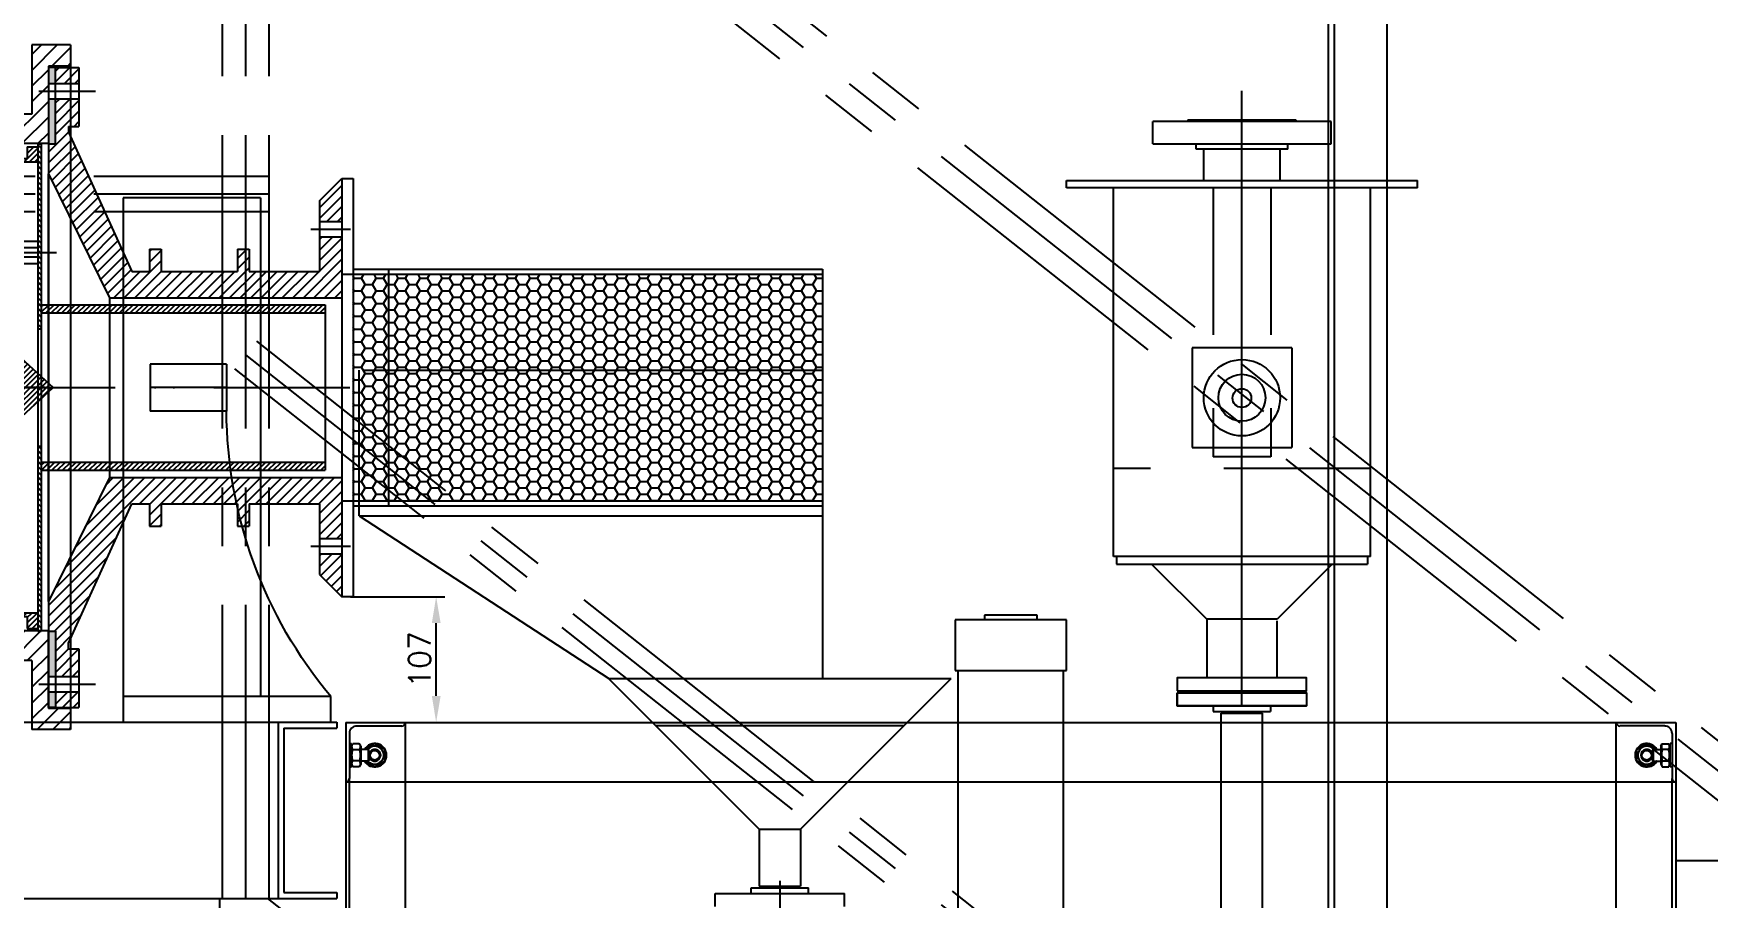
# Model space of a CAD drawing. Extents: x -24065 to -11187, y -102841 to -92978.
# Drawn here: x -14768 to -13341, y -95405 to -94668 of the extents above; entities that cross this region are included whole.
import ezdxf

# ---------------------------------------------------------------- set-up
doc = ezdxf.new("R2010")
doc.units = 0
doc.header["$LTSCALE"] = 200
doc.header["$MEASUREMENT"] = 0
doc.header["$PDMODE"] = 35
doc.header["$PDSIZE"] = 5
for name, pattern in [('CENTER', [2, 1.25, -0.25, 0.25, -0.25]), ('DASHDOT', [1, 0.5, -0.25, 0, -0.25]), ('HIDDEN', [0.375, 0.25, -0.125])]:
    doc.linetypes.add(name, pattern=pattern)
for name, color, linetype in [('CENTRO', 1, 'DASHDOT'), ('DIM', 1, 'Continuous'), ('M3', 3, 'Continuous'), ('M4', 4, 'Continuous'), ('M5', 5, 'Continuous'), ('MC1', 8, 'CENTER'), ('MT1', 7, 'HIDDEN')]:
    doc.layers.add(name, color=color, linetype=linetype)
doc.styles.add('R120', font='simplex.shx')
doc.dimstyles.new('MIN-1-7.5', dxfattribs={"dimscale": 7.5, "dimtxt": 2.5, "dimasz": 3, "dimexe": 1, "dimexo": 1, "dimtad": 1, "dimdec": 0, "dimtxsty": 'R120', "dimcen": 0, "dimclrd": 1, "dimclre": 1, "dimclrt": 3, "dimazin": 3, "dimtfac": 1, "dimtdec": 0, "dimtmove": 2, "dimatfit": 1, "dimfxl": 1.25, "dimarcsym": 1})
pattern_1 = [(45, (32.9668, 1001.7614), (-2.24506403, 2.24506403), [])]

# ---------------------------------------------------------------- blocks, each defined once
blk = doc.blocks.new('iss')
at = {"layer": 'DIM'}
for p, q in [((3911, -18377.9), (3782.6, -18249.5)), ((3782.6, -18249.5), (4074.4, -18249.5)), ((3946, -18377.9), (4074.4, -18249.5)), ((3822.6, -18289.5), (4034.4, -18289.5)), ((3911, -18377.9), (3946, -18377.9)), ((3928.5, -18421.8), (3928.5, -18913.6))]:
    blk.add_line(p, q, dxfattribs=at)
at = {"layer": 'M3'}
for p, q in [((4077.8, -18199.7), (4077.8, -18242.7)), ((4172.8, -18199.7), (4077.8, -18199.7)), ((4147.8, -18195.7), (4102.8, -18195.7)), ((4102.8, -18195.7), (4102.8, -18199.7)), ((4147.8, -18199.7), (4147.8, -18195.7)), ((4172.8, -18242.7), (4172.8, -18199.7)), ((4077.8, -18242.7), (4172.8, -18242.7)), ((4080.3, -18242.7), (4080.3, -18504.7)), ((4170.3, -18504.7), (4170.3, -18242.7)), ((4267.2, -18261.8), (4377.2, -18261.8)), ((4267.2, -18261.8), (4267.2, -18272.9)), ((4297.7, -18260.2), (4346.7, -18260.2)), ((4297.7, -18260.2), (4297.7, -18261.8)), ((4346.7, -18260.2), (4346.7, -18261.8)), ((4377.2, -18261.8), (4377.2, -18272.9)), ((4267.2, -18272.9), (4377.2, -18272.9)), ((4297.7, -18272.9), (4297.7, -18277.7)), ((4297.7, -18277.7), (4346.7, -18277.7)), ((4304.7, -18279.2), (4339.7, -18279.2)), ((4304.7, -18566.9), (4304.7, -18279.2)), ((4305.5, -18279.2), (4305.5, -18277.7)), ((4338.9, -18279.2), (4338.9, -18277.7)), ((4339.7, -18566.9), (4339.7, -18279.2)), ((4346.7, -18272.9), (4346.7, -18277.7)), ((3558.5, -18286.9), (4692.1, -18286.9)), ((3558.5, -18286.9), (3558.5, -18337.7)), ((3561.7, -18296.4), (3561.7, -18334.6)), ((3568, -18290), (3606.2, -18290)), ((3609.3, -18286.9), (3609.3, -18286.7)), ((3609.3, -18286.9), (3609.3, -18287)), ((3609.3, -18286.9), (3609.3, -18566.9)), ((4641.3, -18286.9), (4641.3, -18286.7)), ((4641.3, -18566.9), (4641.3, -18286.7)), ((4641.3, -18286.9), (4641.3, -18287)), ((4682.6, -18290), (4644.4, -18290)), ((4689, -18296.4), (4689, -18334.6)), ((4692.1, -18286.9), (4692.1, -18337.7)), ((3561.7, -18304.9), (3563.4, -18304.9)), ((3563.4, -18324.9), (3563.4, -18304.9)), ((3563.4, -18307.2), (3564.6, -18305.1)), ((3570.1, -18305.1), (3564.6, -18305.1)), ((3564.6, -18310), (3570.1, -18310)), ((3571.4, -18307.2), (3570.1, -18305.1)), ((3571.4, -18307.2), (3571.4, -18322.5)), ((3577.7, -18309.9), (3571.4, -18309.9)), ((3577.7, -18309.9), (3577.7, -18319.9)), ((3578.6, -18310.8), (3577.7, -18309.9)), ((3578.6, -18310.8), (3578.6, -18319)), ((4672, -18310.8), (4672.9, -18309.9)), ((4672, -18310.8), (4672, -18319)), ((4672.9, -18309.9), (4672.9, -18319.9)), ((4672.9, -18309.9), (4679.3, -18309.9)), ((4679.3, -18307.2), (4680.5, -18305.1)), ((4679.3, -18307.2), (4679.3, -18322.5)), ((4680.5, -18305.1), (4686, -18305.1)), ((4686, -18310), (4680.5, -18310)), ((4687.3, -18307.2), (4686, -18305.1)), ((4687.3, -18324.9), (4687.3, -18304.9)), ((4689, -18304.9), (4687.3, -18304.9)), ((3561.7, -18324.9), (3563.4, -18324.9)), ((3563.4, -18322.5), (3564.6, -18324.7)), ((3570.1, -18319.7), (3564.6, -18319.7)), ((3570.1, -18324.7), (3564.6, -18324.7)), ((3571.4, -18322.5), (3570.1, -18324.7)), ((3577.7, -18319.9), (3571.4, -18319.9)), ((3578.6, -18319), (3577.7, -18319.9)), ((4672, -18319), (4672.9, -18319.9)), ((4672.9, -18319.9), (4679.3, -18319.9)), ((4679.3, -18322.5), (4680.5, -18324.7)), ((4680.5, -18319.7), (4686, -18319.7)), ((4680.5, -18324.7), (4686, -18324.7)), ((4687.3, -18322.5), (4686, -18324.7)), ((4689, -18324.9), (4687.3, -18324.9)), ((3558.5, -18337.7), (3558.6, -18337.7)), ((3558.5, -18337.7), (3558.5, -18516.1)), ((4692.1, -18337.7), (3558.5, -18337.7)), ((3561.7, -18519.1), (3561.7, -18334.6)), ((4689, -18519.1), (4689, -18334.6)), ((4692.1, -18337.7), (4692, -18337.7)), ((4692.1, -18337.7), (4692.1, -18516.1)), ((3911, -18377.9), (3911, -18426.3)), ((3946, -18377.9), (3946, -18426.3)), ((5092.1, -18404.9), (4692.1, -18404.9)), ((3904, -18427.8), (3953, -18427.8)), ((3904, -18432.6), (3904, -18427.8)), ((3911, -18426.3), (3946, -18426.3)), ((3911.8, -18426.3), (3911.8, -18427.8)), ((3945.2, -18426.3), (3945.2, -18427.8)), ((3953, -18432.6), (3953, -18427.8)), ((3873.5, -18432.6), (3983.5, -18432.6)), ((3873.5, -18443.7), (3873.5, -18432.6)), ((3983.5, -18443.7), (3983.5, -18432.6))]:
    blk.add_line(p, q, dxfattribs=at)
for centre in [(3583.3, -18314.9), (4667.3, -18314.9)]:
    blk.add_circle(centre, 4.08, dxfattribs=at)
for centre, radius, start, end in [((3568, -18296.4), 6.35, 90, 180), ((3606.2, -18287), 3.05, 270, 0), ((4644.4, -18287), 3.05, 180, 270), ((4682.6, -18296.4), 6.35, 0, 90), ((3583.3, -18314.9), 10, 210, 150), ((3583.3, -18314.9), 7.65, 220.8132, 139.1868), ((3583.3, -18314.9), 5, 199.9484, 160.0516), ((4667.3, -18314.9), 10, 30, 330), ((4667.3, -18314.9), 7.65, 40.8132, 319.1868), ((4667.3, -18314.9), 5, 19.9484, 340.0516), ((3558.6, -18334.6), 3.05, 304.6476, 0), ((4692, -18334.6), 3.05, 180, 235.3524)]:
    blk.add_arc(centre, radius, start, end, dxfattribs=at)
for points, weights in [([(3564.6, -18310), (3563.2, -18307.6), (3564.6, -18305.1)], [1, 1.15804961504, 1]), ([(3564.6, -18319.7), (3563.2, -18314.9), (3564.6, -18310)], [1, 1.1481454356, 1]), ([(3570.1, -18305.1), (3571.5, -18307.6), (3570.1, -18310)], [1, 1.15804961504, 1]), ([(3570.1, -18310), (3571.5, -18314.9), (3570.1, -18319.7)], [1, 1.1481454356, 1]), ([(3583.3, -18305.1), (3579.1, -18307.5), (3575.1, -18309.9)], [1, 1.15312866425, 1.00953546924]), ([(3591.9, -18310), (3587.6, -18307.6), (3583.3, -18305.1)], [1, 1.15804961504, 1]), ([(3591.9, -18319.7), (3591.9, -18314.9), (3591.9, -18310)], [1, 1.1481454356, 1]), ([(4658.8, -18310), (4663, -18307.6), (4667.3, -18305.1)], [1, 1.15804961504, 1]), ([(4658.8, -18319.7), (4658.8, -18314.9), (4658.8, -18310)], [1, 1.1481454356, 1]), ([(4667.3, -18305.1), (4671.5, -18307.5), (4675.5, -18309.9)], [1, 1.15312866425, 1.00953546924]), ([(4680.5, -18305.1), (4679.1, -18307.6), (4680.5, -18310)], [1, 1.15804961504, 1]), ([(4680.5, -18310), (4679.1, -18314.9), (4680.5, -18319.7)], [1, 1.1481454356, 1]), ([(4686, -18310), (4687.4, -18307.6), (4686, -18305.1)], [1, 1.15804961504, 1]), ([(4686, -18319.7), (4687.4, -18314.9), (4686, -18310)], [1, 1.1481454356, 1]), ([(3564.6, -18324.7), (3563.2, -18322.2), (3564.6, -18319.7)], [1, 1.15804961504, 1]), ([(3570.1, -18319.7), (3571.5, -18322.2), (3570.1, -18324.7)], [1, 1.15804961504, 1]), ([(3575.1, -18319.9), (3579.1, -18322.3), (3583.3, -18324.7)], [1.00953546924, 1.15312866425, 1]), ([(3583.3, -18324.7), (3587.6, -18322.2), (3591.9, -18319.7)], [1, 1.15804961504, 1]), ([(4667.3, -18324.7), (4663, -18322.2), (4658.8, -18319.7)], [1, 1.15804961504, 1]), ([(4675.5, -18319.9), (4671.5, -18322.3), (4667.3, -18324.7)], [1.00953546924, 1.15312866425, 1]), ([(4680.5, -18319.7), (4679.1, -18322.2), (4680.5, -18324.7)], [1, 1.15804961504, 1]), ([(4686, -18324.7), (4687.4, -18322.2), (4686, -18319.7)], [1, 1.15804961504, 1])]:
    blk.add_rational_spline(points, weights, degree=2, dxfattribs=at)
for points in [[(3560.3, -18337.1), (3560.2, -18337.2), (3560.1, -18337.3), (3559.9, -18337.4), (3559.7, -18337.5), (3559.2, -18337.6), (3558.9, -18337.7), (3558.7, -18337.7), (3558.6, -18337.7), (3558.6, -18337.7)], [(4690.3, -18337.1), (4690.4, -18337.2), (4690.5, -18337.3), (4690.8, -18337.4), (4690.9, -18337.5), (4691.4, -18337.6), (4691.7, -18337.7), (4691.9, -18337.7), (4692, -18337.7), (4692, -18337.7)]]:
    blk.add_open_spline(points, degree=3, knots=[0.3099686, 0.3099686, 0.3099686, 0.3099686, 0.3564359, 0.3564359, 0.4328747, 0.4328747, 0.6114108, 0.6114108, 0.6677907, 0.6677907, 0.6677907, 0.6677907], dxfattribs=at)
blk = doc.blocks.new('HDFJHD')
at = {"layer": 'DIM', "true_color": 0x939598}
h = blk.add_hatch(dxfattribs=at)
h.set_pattern_fill('ANSI31', color=252)
h.set_pattern_definition([(45, (0, -1763.7995), (-2.24506403, 2.24506403), [])])
h.paths.add_polyline_path([(636477.3, -46212.6), (636483.7, -46212.6), (636483.7, -46037.4), (636477.3, -46037.4)])
h.paths.add_polyline_path([(636483.7, -46225.6), (636477.4, -46225.6), (636477.4, -46239.9), (636483.7, -46239.9)])
h.paths.add_polyline_path([(636477.4, -45707.6), (636483.7, -45707.6), (636483.7, -45692.9), (636477.4, -45692.9)])
h.paths.add_polyline_path([(636483.7, -45720.6), (636477.4, -45720.6), (636477.4, -45895.7), (636483.7, -45895.7)])
h = blk.add_hatch(dxfattribs=at)
h.set_pattern_fill('ANSI31', color=252, angle=90)
h.set_pattern_definition([(135, (0, -1763.7995), (-2.24506403, -2.24506403), [])])
h.paths.add_polyline_path([(636883.7, -45749.9), (636705.7, -45749), (636705.7, -45758.9), (636883.7, -45758.9)])
h.paths.add_polyline_path([(636705.7, -45749), (636483.7, -45747.9), (636483.7, -45758.9), (636705.7, -45758.9)])
h.paths.add_polyline_path([(636705.7, -46173.9), (636483.7, -46173.9), (636483.7, -46184.9), (636705.7, -46183.8)])
h.paths.add_polyline_path([(636883.7, -46173.9), (636705.7, -46173.9), (636705.7, -46183.8), (636883.7, -46182.8)])
h = blk.add_hatch(dxfattribs=at)
h.set_pattern_fill('ANGLE', color=252)
h.set_pattern_definition([(0, (0, -1763.7995), (0, 6.985), [5.08, -1.905]), (90, (0, -1763.7995), (-6.985, 4e-16), [5.08, -1.905])])
h.paths.add_polyline_path([(636705.7, -45758.9), (636483.7, -45758.9), (636483.7, -45768.9), (636705.7, -45768.9)])
h.paths.add_polyline_path([(636883.7, -45758.9), (636705.7, -45758.9), (636705.7, -45768.9), (636883.7, -45768.9)])
h.paths.add_polyline_path([(636705.7, -46163.9), (636483.7, -46163.9), (636483.7, -46173.9), (636705.7, -46173.9)])
h.paths.add_polyline_path([(636883.7, -46163.9), (636705.7, -46163.9), (636705.7, -46173.9), (636883.7, -46173.9)])
h = blk.add_hatch(dxfattribs=at)
h.set_pattern_fill('ANGLE', color=252)
h.set_pattern_definition([(0, (4108.423, -14106.116), (0, 6.985), [5.08, -1.905]), (90, (4108.423, -14106.116), (-6.985, 4e-16), [5.08, -1.905])])
h.paths.add_polyline_path([(636457.1, -45895.7), (636227.4, -45895.7), (636227.4, -45908.4), (636457.6, -45908.4)])
h.paths.add_polyline_path([(636483.7, -45895.7), (636457.1, -45895.7), (636457.6, -45908.4), (636483.7, -45908.4)])
h.paths.add_polyline_path([(636457.5, -46024.7), (636227.4, -46024.3), (636227.4, -46037), (636458.2, -46037.4)])
h.paths.add_polyline_path([(636483.7, -46024.7), (636457.9, -46024.7), (636458.4, -46037.4), (636483.7, -46037.4)])
at = {"layer": 'M3'}
h = blk.add_hatch(color=256, dxfattribs=at)
h.dxf.hatch_style = 1
h.paths.add_polyline_path([(636477.4, -45891.7), (636473.4, -45895.7), (636477.4, -45895.7)])
h = blk.add_hatch(color=256, dxfattribs=at)
h.dxf.hatch_style = 1
h.paths.add_polyline_path([(636477.4, -46041.4), (636473.4, -46037.4), (636477.4, -46037.4)])
at = {"layer": 'CENTRO'}
for p, q in [((636452.6, -45714.1), (636508.4, -45714.1)), ((636921.1, -45966.4), (636201.2, -45966.4)), ((636452.6, -46219.1), (636508.4, -46219.1))]:
    blk.add_line(p, q, dxfattribs=at)
at = {"layer": 'M3'}
for p, q in [((636477.4, -45692.9), (636477.4, -45895.7)), ((636477.4, -45692.9), (636483.7, -45692.9)), ((636483.7, -45692.9), (636483.7, -46239.9)), ((636477.4, -45707.6), (636483.7, -45707.6)), ((636477.4, -45720.6), (636483.7, -45720.6)), ((636483.7, -45747.9), (636883.7, -45749.9)), ((636883.7, -45749.9), (636883.7, -46182.8)), ((636873.7, -45758.9), (636483.7, -45758.9)), ((636883.7, -45758.9), (636873.7, -45758.9)), ((636873.7, -45768.9), (636483.7, -45768.9)), ((636883.7, -45768.9), (636873.7, -45768.9)), ((636473.4, -45895.7), (636477.4, -45891.7)), ((636477.4, -45895.7), (636227.4, -45895.7)), ((636227.4, -46037), (636227.4, -45895.7)), ((636483.7, -45908.4), (636227.4, -45908.4)), ((636477.4, -45895.7), (636483.7, -45895.7)), ((636483.7, -46024.7), (636227.4, -46024.3)), ((636483.7, -46037.4), (636227.4, -46037)), ((636473.4, -46037.4), (636477.4, -46041.4)), ((636477.4, -46037.4), (636477.4, -46239.9)), ((636477.4, -46041.4), (636477.4, -46037.4)), ((636873.7, -46163.9), (636483.7, -46163.9)), ((636883.7, -46163.9), (636873.7, -46163.9)), ((636873.7, -46173.9), (636483.7, -46173.9)), ((636883.7, -46173.9), (636873.7, -46173.9)), ((636883.7, -46182.8), (636483.7, -46184.9)), ((636483.7, -46184.9), (636483.7, -46239.9)), ((636477.4, -46212.6), (636483.7, -46212.6)), ((636477.4, -46225.6), (636483.7, -46225.6)), ((636483.7, -46239.9), (636477.4, -46239.9))]:
    blk.add_line(p, q, dxfattribs=at)
blk = doc.blocks.new('GDDFGDGF')
at = {"layer": 'DIM', "true_color": 0x939598}
h = blk.add_hatch(dxfattribs=at)
h.set_pattern_fill('ANSI31', color=252, scale=3)
h.set_pattern_definition([(45, (4133.973, -19773.006), (-6.73519209, 6.73519209), [])])
h.paths.add_polyline_path([(636883.7, -51215.6), (636873.7, -51215.6), (636705.7, -51216.8), (636705.7, -51231.6), (636909.7, -51231.6), (636909.7, -51290.6), (636942.7, -51290.6), (636942.7, -51272.6), (636923.7, -51272.6), (636923.7, -51206.6), (636883.7, -51206.6)])
h.paths.add_polyline_path([(636883.7, -50782.7), (636883.7, -50791.6), (636923.7, -50791.6), (636923.7, -50725.6), (636942.7, -50725.6), (636942.7, -50707.6), (636909.7, -50707.6), (636909.7, -50766.6), (636705.7, -50766.6), (636705.7, -50781.5), (636873.7, -50782.6)])
h.paths.add_polyline_path([(636506.7, -50753.3), (636483.7, -50753.3), (636483.7, -50780.6), (636705.7, -50781.5), (636705.7, -50766.6), (636506.7, -50766.6)])
h.paths.add_polyline_path([(636483.7, -50740.3), (636506.7, -50740.3), (636506.7, -50725.6), (636483.7, -50725.6)])
h.paths.add_polyline_path([(636483.7, -51245.3), (636506.7, -51245.3), (636506.7, -51231.6), (636705.7, -51231.6), (636705.7, -51216.8), (636483.7, -51217.6)])
h.paths.add_polyline_path([(636506.7, -51258.3), (636483.7, -51258.3), (636483.7, -51272.6), (636506.7, -51272.6)])
at = {"layer": 'CENTRO'}
for p, q in [((636463.4, -50746.8), (636519.2, -50746.8)), ((636463.4, -51251.8), (636519.2, -51251.8))]:
    blk.add_line(p, q, dxfattribs=at)
at = {"layer": 'M3'}
for p, q in [((636942.7, -50707.6), (636909.7, -50707.6)), ((636909.7, -50707.6), (636909.7, -50766.6)), ((636942.7, -50707.6), (636942.7, -51290.6)), ((636506.7, -50725.6), (636483.7, -50725.6)), ((636483.7, -50725.6), (636483.7, -51272.6)), ((636506.7, -50725.6), (636506.7, -50766.6)), ((636923.7, -50725.6), (636923.7, -51272.6)), ((636942.7, -50725.6), (636923.7, -50725.6)), ((636483.7, -50740.3), (636506.7, -50740.3)), ((636483.7, -50753.3), (636506.7, -50753.3)), ((636909.7, -50766.6), (636506.7, -50766.6)), ((636483.7, -50780.6), (636883.7, -50782.7)), ((636883.7, -50782.7), (636883.7, -51215.6)), ((636923.7, -50791.6), (636883.7, -50791.6)), ((636883.7, -51215.6), (636483.7, -51217.6)), ((636483.7, -51217.6), (636483.7, -51272.6)), ((636923.7, -51206.6), (636883.7, -51206.6)), ((636909.7, -51231.6), (636506.7, -51231.6)), ((636506.7, -51231.6), (636506.7, -51272.6)), ((636909.7, -51231.6), (636909.7, -51290.6)), ((636483.7, -51245.3), (636506.7, -51245.3)), ((636483.7, -51258.3), (636506.7, -51258.3)), ((636483.7, -51272.6), (636506.7, -51272.6)), ((636942.7, -51272.6), (636923.7, -51272.6)), ((636942.7, -51290.6), (636909.7, -51290.6))]:
    blk.add_line(p, q, dxfattribs=at)
blk = doc.blocks.new('gfd')
at = {"layer": 'DIM', "true_color": 0x939598}
h = blk.add_hatch(dxfattribs=at)
h.set_pattern_fill('ANSI31', color=252, scale=2)
h.set_pattern_definition([(45, (0, 0), (-4.49012806, 4.49012806), [])])
h.paths.add_polyline_path([(632521.9, -32933), (632501.9, -32933), (632501.9, -32946.5), (632521.9, -32946.5)])
h.paths.add_polyline_path([(632512.9, -32988), (632512.9, -32983), (632521.9, -32983), (632521.9, -32959.5), (632501.9, -32959.5), (632501.9, -32998), (632495.9, -32998), (632495.9, -33023.5), (632547.9, -33129), (632745.9, -33129), (632745.9, -33077), (632726.9, -33077), (632726.9, -33106.5), (632666.9, -33106.5), (632666.9, -33087.5), (632656.9, -33087.5), (632656.9, -33106.5), (632591.9, -33106.5), (632591.9, -33087.5), (632581.9, -33087.5), (632581.9, -33106.5), (632566.9, -33106.5)])
h.paths.add_polyline_path([(632745.9, -33027.5), (632726.9, -33046.5), (632726.9, -33064), (632745.9, -33064)], flags=17)
h.paths.add_polyline_path([(632745.9, -33347), (632726.9, -33347), (632726.9, -33364.5), (632745.9, -33383.5)], flags=17)
h.paths.add_polyline_path([(632745.9, -33282), (632547.9, -33282), (632495.9, -33387.5), (632495.9, -33413), (632501.9, -33413), (632501.9, -33451.5), (632521.9, -33451.5), (632521.9, -33428), (632512.9, -33428), (632512.9, -33423), (632566.9, -33304.5), (632581.9, -33304.5), (632581.9, -33323.5), (632591.9, -33323.5), (632591.9, -33304.5), (632656.9, -33304.5), (632656.9, -33323.5), (632666.9, -33323.5), (632666.9, -33304.5), (632726.9, -33304.5), (632726.9, -33334), (632745.9, -33334)])
h.paths.add_polyline_path([(632521.9, -33464.5), (632501.9, -33464.5), (632501.9, -33478), (632521.9, -33478)])
h = blk.add_hatch(dxfattribs=at)
h.set_pattern_fill('ANGLE', color=252, scale=0.5)
h.set_pattern_definition([(0, (0, 0), (0, 3.4925), [2.54, -0.9525]), (90, (0, 0), (-3.4925, 2e-16), [2.54, -0.9525])])
h.paths.add_polyline_path([(632501.9, -32933), (632495.9, -32933), (632495.9, -32946.5), (632501.9, -32946.5)])
h.paths.add_polyline_path([(632501.9, -32959.5), (632495.9, -32959.5), (632495.9, -32998), (632501.9, -32998)])
h.paths.add_polyline_path([(632501.9, -33413), (632495.9, -33413), (632495.9, -33451.5), (632501.9, -33451.5)])
h.paths.add_polyline_path([(632501.9, -33464.5), (632495.9, -33464.5), (632495.9, -33478), (632501.9, -33478)])
at = {"layer": 'CENTRO'}
for p, q in [((632487.7, -32953), (632536, -32953)), ((632719.5, -33070.5), (632753.3, -33070.5)), ((632452.6, -33205.5), (632789.1, -33205.5)), ((632719.5, -33340.5), (632753.3, -33340.5)), ((632487.7, -33458), (632536, -33458))]:
    blk.add_line(p, q, dxfattribs=at)
at = {"layer": 'DIM'}
for points in [[(632495.9, -32998), (632501.9, -32998), (632501.9, -32933), (632495.9, -32933)], [(632495.9, -33413), (632501.9, -33413), (632501.9, -33478), (632495.9, -33478)]]:
    blk.add_lwpolyline(points, close=True, dxfattribs=at)
at = {"layer": 'M3'}
for p, q in [((632495.9, -32946.5), (632521.9, -32946.5)), ((632501.9, -32933), (632521.9, -32933)), ((632501.9, -32998), (632501.9, -32933)), ((632521.9, -32933), (632521.9, -32983)), ((632495.9, -32959.5), (632521.9, -32959.5)), ((632512.9, -32983), (632521.9, -32983)), ((632512.9, -32983), (632512.9, -32988)), ((632512.9, -32988), (632566.9, -33106.5)), ((632495.9, -32998), (632501.9, -32998)), ((632495.9, -32998), (632495.9, -33023.5)), ((632495.9, -33023.5), (632547.9, -33129)), ((632495.9, -33387.5), (632495.9, -33023.5)), ((632726.9, -33046.5), (632745.9, -33027.5)), ((632745.9, -33027.5), (632745.9, -33383.5)), ((632726.9, -33046.5), (632726.9, -33106.5)), ((632726.9, -33064), (632745.9, -33064)), ((632581.9, -33087.5), (632591.9, -33087.5)), ((632581.9, -33087.5), (632581.9, -33106.5)), ((632591.9, -33087.5), (632591.9, -33106.5)), ((632656.9, -33087.5), (632666.9, -33087.5)), ((632656.9, -33087.5), (632656.9, -33106.5)), ((632666.9, -33087.5), (632666.9, -33106.5)), ((632726.9, -33077), (632745.9, -33077)), ((632566.9, -33106.5), (632581.9, -33106.5)), ((632591.9, -33106.5), (632656.9, -33106.5)), ((632666.9, -33106.5), (632726.9, -33106.5)), ((632547.9, -33129), (632547.9, -33282)), ((632547.9, -33129), (632745.9, -33129)), ((632547.9, -33282), (632495.9, -33387.5)), ((632547.9, -33282), (632745.9, -33282)), ((632512.9, -33423), (632566.9, -33304.5)), ((632566.9, -33304.5), (632581.9, -33304.5)), ((632581.9, -33304.5), (632581.9, -33323.5)), ((632591.9, -33304.5), (632656.9, -33304.5)), ((632591.9, -33304.5), (632591.9, -33323.5)), ((632656.9, -33304.5), (632656.9, -33323.5)), ((632666.9, -33304.5), (632726.9, -33304.5)), ((632666.9, -33304.5), (632666.9, -33323.5)), ((632726.9, -33304.5), (632726.9, -33364.5)), ((632581.9, -33323.5), (632591.9, -33323.5)), ((632656.9, -33323.5), (632666.9, -33323.5)), ((632726.9, -33334), (632745.9, -33334)), ((632726.9, -33347), (632745.9, -33347)), ((632726.9, -33364.5), (632745.9, -33383.5)), ((632495.9, -33387.5), (632495.9, -33413)), ((632495.9, -33413), (632501.9, -33413)), ((632501.9, -33413), (632501.9, -33478)), ((632512.9, -33428), (632512.9, -33423)), ((632512.9, -33428), (632521.9, -33428)), ((632521.9, -33428), (632521.9, -33478)), ((632495.9, -33451.5), (632521.9, -33451.5)), ((632495.9, -33464.5), (632521.9, -33464.5)), ((632501.9, -33478), (632521.9, -33478))]:
    blk.add_line(p, q, dxfattribs=at)
blk = doc.blocks.new('hfh')
at = {"layer": 'DIM'}
blk.add_blockref('gfd', (0, 0), dxfattribs=at)
blk = doc.blocks.new('mancal')
at = {"layer": 'DIM'}
for p, q in [((636857.2, -41844), (636857.2, -42268.4)), ((636857.2, -41844), (636974.2, -41844)), ((636974.2, -41844), (636974.2, -42282.9)), ((636886.1, -41985.5), (636886.1, -42025.5)), ((636886.1, -41985.5), (636951.1, -41985.5)), ((636951.1, -41985.5), (636951.1, -42025.5)), ((636886.1, -42005.5), (636951.1, -42005.5)), ((636886.1, -42025.5), (636951.1, -42025.5))]:
    blk.add_line(p, q, dxfattribs=at)
blk.add_lwpolyline([(636797.2, -42268.4), (636974.2, -42268.4), (636974.2, -42290.4), (636797.2, -42290.4)], close=True, dxfattribs=at)
blk.add_arc((636504.9, -42023.7), 381.2, 320.0639, 359.7451, dxfattribs=at)
blk = doc.blocks.new('sdfs')
at = {"layer": 'DIM', "true_color": 0x939598}
h = blk.add_hatch(dxfattribs=at)
h.set_pattern_fill('ANSI31', color=252, angle=90)
h.set_pattern_definition([(135, (32.9668, 1001.7614), (-2.24506403, -2.24506403), [])])
h.paths.add_polyline_path([(640643.3, -29861), (640640.3, -29861), (640640.3, -30056), (640643.3, -30056)])
h.paths.add_polyline_path([(640643.3, -30056), (640640.3, -30056), (640640.3, -30251), (640643.3, -30251)])
h = blk.add_hatch(dxfattribs=at)
h.set_pattern_fill('ANSI31', color=252)
h.set_pattern_definition(pattern_1)
h.paths.add_polyline_path([(640668.3, -29851), (640659.3, -29851), (640659.3, -29861), (640643.3, -29861), (640643.3, -29864), (640668.3, -29864)])
h = blk.add_hatch(dxfattribs=at)
h.set_pattern_fill('ANSI31', color=252)
h.set_pattern_definition(pattern_1)
h.paths.add_polyline_path([(640643.3, -30021), (640643.3, -30044.6), (640643.3, -30056), (640681.3, -30056)])
h.paths.add_polyline_path([(640681.3, -30056), (640643.3, -30056), (640643.3, -30091)])
h = blk.add_hatch(dxfattribs=at)
h.set_pattern_fill('ANSI31', color=252)
h.set_pattern_definition(pattern_1)
h.paths.add_polyline_path([(640668.3, -30248), (640643.3, -30248), (640643.3, -30251), (640659.3, -30251), (640659.3, -30261), (640668.3, -30261)])
at = {"layer": 'CENTRO'}
for p, q in [((640626.8, -29941), (640684.1, -29941)), ((640601.8, -30056), (640716.6, -30056))]:
    blk.add_line(p, q, dxfattribs=at)
at = {"layer": 'M3'}
for p, q in [((640640.3, -29861), (640659.3, -29861)), ((640640.3, -29861), (640640.3, -30251)), ((640643.3, -29861), (640643.3, -30251)), ((640659.3, -29851), (640659.3, -29861)), ((640659.3, -29851), (640668.3, -29851)), ((640668.3, -29851), (640668.3, -30044)), ((640643.3, -29864), (640643.3, -30044.6)), ((640668.3, -29864), (640643.3, -29864)), ((640668.3, -29931.5), (640643.3, -29931.5)), ((640668.3, -29937), (640643.3, -29937)), ((640668.3, -29945), (640643.3, -29945)), ((640668.3, -29950.5), (640643.3, -29950.5)), ((640643.3, -30021), (640681.3, -30056)), ((640643.3, -30091), (640681.3, -30056)), ((640668.3, -30067.9), (640668.3, -30261)), ((640668.3, -30248), (640643.3, -30248)), ((640640.3, -30251), (640659.3, -30251)), ((640659.3, -30251), (640659.3, -30261)), ((640659.3, -30261), (640668.3, -30261))]:
    blk.add_line(p, q, dxfattribs=at)
blk = doc.blocks.new('fs')
at = {"layer": 'DIM', "true_color": 0x939598}
h = blk.add_hatch(dxfattribs=at)
h.set_pattern_fill('ANSI31', color=252, angle=90)
h.set_pattern_definition([(135, (0, 0), (-2.24506403, -2.24506403), [])])
h.paths.add_polyline_path([(633314, -31799.4), (633311, -31799.4), (633311, -31956.9), (633314, -31956.9)])
h.paths.add_polyline_path([(633314, -32056.9), (633311, -32056.9), (633311, -32214.4), (633314, -32214.4)])
h = blk.add_hatch(dxfattribs=at)
h.set_pattern_fill('ANSI31', color=252)
h.set_pattern_definition([(45, (0, 0), (-2.24506403, 2.24506403), [])])
h.paths.add_polyline_path([(633556, -31936.4), (633314, -31936.4), (633314, -31943.4), (633556, -31943.4)])
h.paths.add_polyline_path([(633556, -32070.4), (633314, -32070.4), (633314, -32077.4), (633556, -32077.4)])
at = {"layer": 'CENTRO'}
blk.add_line((633261, -32006.9), (633606, -32006.9), dxfattribs=at)
at = {"layer": 'M3'}
for p, q in [((633311, -31799.4), (633314, -31799.4)), ((633311, -31799.4), (633311, -32214.4)), ((633314, -31799.4), (633314, -32214.4)), ((633314, -31936.4), (633556, -31936.4)), ((633314, -31943.4), (633556, -31943.4)), ((633556, -31936.4), (633556, -32077.4)), ((633311, -31956.9), (633314, -31956.9)), ((633311, -32056.9), (633314, -32056.9)), ((633314, -32070.4), (633556, -32070.4)), ((633314, -32077.4), (633556, -32077.4)), ((633311, -32214.4), (633314, -32214.4))]:
    blk.add_line(p, q, dxfattribs=at)
blk = doc.blocks.new('jkhj')
at = {"layer": 'DIM'}
h = blk.add_hatch(dxfattribs=at)
h.set_pattern_fill('HONEY', color=256, scale=50)
h.set_pattern_definition([(0, (-8007.265, -339.2753), (9.375, 5.4126588), [6.25, -12.5]), (120, (-8007.265, -339.2753), (-9.375, 5.4126588), [6.25, -12.5]), (60, (-8007.265, -339.2753), (2e-15, 10.8253175), [-12.5, 6.25])])
h.paths.add_polyline_path([(5083.9, -17864.6), (4684.1, -17864.6), (4684.1, -18057.6), (5083.9, -18057.6)])
blk.add_line((4674.2, -18139.1), (4684.1, -18139.1), dxfattribs=at)
at = {"layer": 'M3'}
for p, q in [((4415.2, -17753.6), (4415.2, -18168.6)), ((4674.2, -17783.1), (4684.1, -17783.1)), ((4684.1, -17783.1), (4684.1, -18139.1)), ((4674.2, -17864.6), (5083.9, -17864.6)), ((4684.1, -17860.4), (5083.9, -17860.4)), ((5083.9, -17860.4), (5083.9, -18061.9)), ((4674.2, -18057.6), (5083.9, -18057.6)), ((4684.1, -18061.9), (5083.9, -18061.9)), ((3702.4, -18246.1), (4615, -18246.1)), ((4620, -18246.1), (4620, -18396.1)), ((4620, -18246.1), (4670, -18246.1)), ((4625, -18251.1), (4625, -18391.1)), ((4625, -18251.1), (4670, -18251.1)), ((4670, -18246.1), (4670, -18251.1)), ((3702.4, -18396.1), (4620, -18396.1)), ((4620, -18396.1), (4670, -18396.1)), ((4625, -18391.1), (4670, -18391.1)), ((4670, -18391.1), (4670, -18396.1))]:
    blk.add_line(p, q, dxfattribs=at)
at = {"layer": 'DIM'}
for name, p in [('GDDFGDGF', (-632499.5, 33038.2)), ('HDFJHD', (-632499.5, 28005.2)), ('hfh', (-628071.6, 15244.3)), ('sdfs', (-636253.1, 12094.8)), ('fs', (-628895.8, 14045.8))]:
    blk.add_blockref(name, p, dxfattribs=at)
at = {"layer": 'DIM', "xscale": -1}
blk.add_blockref('mancal', (641462.1, 24044.3), dxfattribs=at)
blk = doc.blocks.new('*D54')
at = {"layer": 'Defpoints', "color": 0, "transparency": 16777216}
for p in [(-14505.4, -95148), (-14425, -95148), (-14498.9, -95255)]:
    blk.add_point(p, dxfattribs=at)
at = {"layer": 'DIM', "color": 1, "lineweight": -2, "transparency": 16777216}
for p, q in [((-14497.9, -95148), (-14417.5, -95148)), ((-14425, -95232.5), (-14425, -95170.5)), ((-14491.4, -95255), (-14417.5, -95255))]:
    blk.add_line(p, q, dxfattribs=at)
at = {"layer": 'DIM', "color": 1, "transparency": 16777216}
for points in [[(-14428.7, -95170.5), (-14421.2, -95170.5), (-14425, -95148)], [(-14428.7, -95232.5), (-14421.2, -95232.5), (-14425, -95255)]]:
    blk.add_solid(points, dxfattribs=at)
at = {"layer": 'DIM', "color": 3, "transparency": 16777216, "insert": (-14439.1, -95201.5), "char_height": 18.75, "attachment_point": 5, "rotation": 90, "style": 'R120'}
blk.add_mtext('107', dxfattribs=at)
blk = doc.blocks.new('hjghj')
at = {"layer": 'M3'}
for p, q in [((2104.8, -17195), (1952.8, -17195)), ((1952.8, -17214), (1952.8, -17195)), ((1982.7, -17193.4), (2074.8, -17193.4)), ((1982.7, -17193.4), (1982.7, -17195)), ((2074.8, -17193.4), (2074.8, -17195)), ((2104.8, -17214), (2104.8, -17195)), ((1952.8, -17214), (2104.8, -17214)), ((1989.8, -17218.4), (1989.8, -17214)), ((2067.8, -17218.4), (2067.8, -17214)), ((2067.8, -17218.4), (1989.8, -17218.4)), ((1996.3, -17245), (1996.3, -17218.4)), ((2061.3, -17245), (2061.3, -17218.4)), ((1879.3, -17245), (2178.3, -17245)), ((1879.3, -17251.4), (1879.3, -17245)), ((2178.3, -17251.4), (1879.3, -17251.4)), ((1919.3, -17565.4), (1919.3, -17251.4)), ((2138.3, -17565.4), (2138.3, -17251.4)), ((2178.3, -17251.4), (2178.3, -17245)), ((2071.3, -17387.6), (1986.3, -17387.6)), ((1986.3, -17387.6), (1986.3, -17472.6)), ((2071.3, -17387.6), (2071.3, -17472.6)), ((1986.3, -17472.6), (2071.3, -17472.6)), ((2138.3, -17565.4), (1919.3, -17565.4)), ((1921.8, -17565.4), (1921.8, -17571.7)), ((1921.8, -17571.7), (2135.8, -17571.7)), ((1951.8, -17571.7), (1998.8, -17618.7)), ((2105.8, -17571.7), (2058.8, -17618.7)), ((2135.8, -17565.4), (2135.8, -17571.7)), ((2058.8, -17618.7), (1998.8, -17618.7)), ((1998.8, -17618.7), (1998.8, -17668.7)), ((2058.8, -17668.7), (2058.8, -17620.2)), ((2058.8, -17668.7), (1998.8, -17668.7))]:
    blk.add_line(p, q, dxfattribs=at)
for centre, radius in [((2028.8, -17430.1), 32.5), ((2028.8, -17430.1), 20), ((2028.8, -17430.4), 8)]:
    blk.add_circle(centre, radius, dxfattribs=at)
at = {"layer": 'MC1', "ltscale": 50}
blk.add_line((2028.8, -17693.2), (2028.8, -17168.8), dxfattribs=at)
at = {"layer": 'MT1', "ltscale": 2.5}
for p, q in [((2004.3, -17251.4), (2004.3, -17480.4)), ((2053.3, -17251.4), (2053.3, -17480.4)), ((2053.3, -17480.4), (2004.3, -17480.4)), ((2138.3, -17490.4), (1919.3, -17490.4))]:
    blk.add_line(p, q, dxfattribs=at)
blk = doc.blocks.new('ljk')
at = {"layer": 'M4'}
for p, q in [((-35003.7, -58925.8), (-33880.7, -58925.8)), ((-33880.7, -58925.8), (-31877.4, -60490.9))]:
    blk.add_line(p, q, dxfattribs=at)

msp = doc.modelspace()

# ---------------------------------------------------------------- linework, layer by layer
at = {"layer": 'DIM'}
for p, q in [((-14495.6, -94869.2), (-14465.6, -94869.2)), ((-14465.6, -94869.2), (-14465.6, -95070.7)), ((-14277.9, -95217.6), (-14095.7, -95217.6))]:
    msp.add_line(p, q, dxfattribs=at)
for points in [[(-13793.4, -95228.3), (-13683.4, -95228.3), (-13683.4, -95217.2), (-13793.4, -95217.2)], [(-13793.4, -95229.9), (-13683.4, -95229.9), (-13683.4, -95241), (-13793.4, -95241)]]:
    msp.add_lwpolyline(points, close=True, dxfattribs=at)
at = {"layer": 'M4'}
for p, q in [((-13664.8, -94594.9), (-13664.8, -96111.2)), ((-13659.8, -94594.9), (-13659.8, -96115.1)), ((-13614.8, -94594.9), (-13614.8, -96150.3)), ((-14609.7, -95405), (-14609.8, -97035.1))]:
    msp.add_line(p, q, dxfattribs=at)
at = {"layer": 'M5'}
for p, q in [((-14490.6, -95079.1), (-14490.6, -94955.2)), ((-14487.4, -94955.2), (-14095.7, -94955.2)), ((-14095.7, -94955.2), (-14095.7, -95217.6)), ((-14490.6, -95079.1), (-14277.9, -95217.6)), ((-14490.6, -95079.1), (-14095.7, -95079.1))]:
    msp.add_line(p, q, dxfattribs=at)
at = {"layer": 'MC1'}
for p, q in [((-14607.2, -95404.9), (-14607.2, -94289.9)), ((-14587.2, -95404.9), (-14587.2, -94289.9)), ((-12522.7, -95910.4), (-14574.8, -94289.2)), ((-14567.2, -95404.9), (-14567.2, -94289.9)), ((-12542.7, -95920.1), (-14587.2, -94304.9)), ((-12562.7, -95929.7), (-14599.6, -94320.6)), ((-17516.8, -94789.9), (-14567.2, -94789.9)), ((-17516.8, -94804.9), (-14567.2, -94804.9)), ((-17516.8, -94819.9), (-14567.2, -94819.9)), ((-12542.7, -96557.3), (-14587.2, -94942.1)), ((-12533.4, -96545.5), (-14577.9, -94930.4)), ((-12552, -96569), (-14596.5, -94953.9))]:
    msp.add_line(p, q, dxfattribs=at)

# ---------------------------------------------------------------- block references
at = {"layer": 'DIM'}
for name, p in [('hjghj', (-15767.1, -77548.5)), ('iss', (-18060.6, -76968.1)), ('ljk', (19311.9, -36479.1))]:
    msp.add_blockref(name, p, dxfattribs=at)
at = {"layer": 'M4'}
msp.add_blockref('jkhj', (-19179.7, -77008.8), dxfattribs=at)

# ---------------------------------------------------------------- dimensions: what is measured, and where the dimension line sits
at = {"layer": 'DIM'}
dim = msp.add_linear_dim(base=(-14425, -95148), p1=(-14498.9, -95255), p2=(-14505.4, -95148), angle=90, dimstyle='MIN-1-7.5', dxfattribs=at)
dim.commit()
dim.dimension.update_dxf_attribs({"geometry": '*D54', "text_midpoint": (-14439.1, -95201.5)})

doc.saveas('drawing.dxf')
